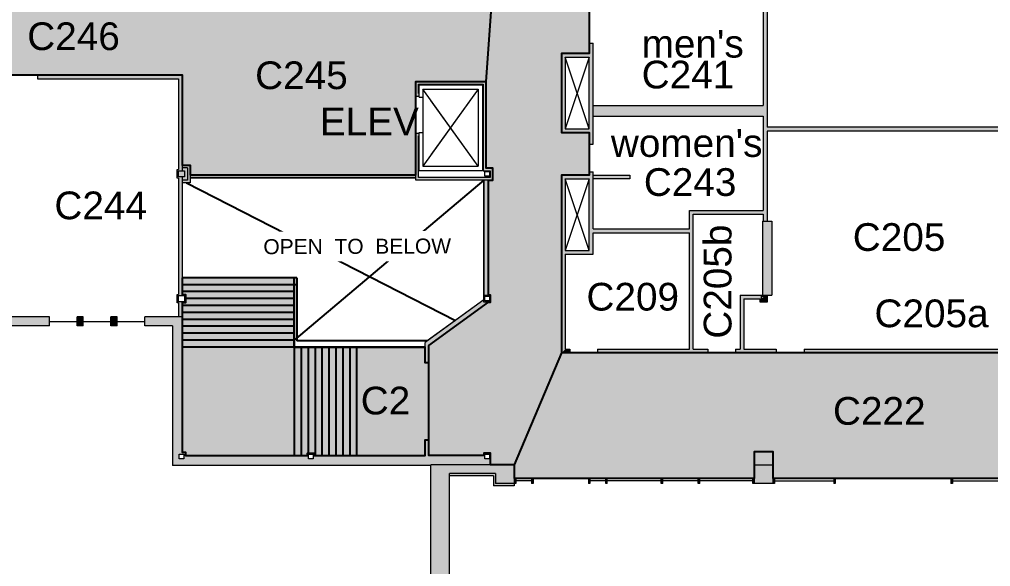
# Model space of a CAD drawing. Extents: x 674 to 9317, y -1087 to 3542.
# Drawn here: x 2009 to 3270, y 650 to 1361 of the extents above; entities that cross this region are included whole.
import ezdxf

# ---------------------------------------------------------------- set-up
doc = ezdxf.new("R2010")
doc.units = 0
doc.header["$LTSCALE"] = 0.004
doc.header["$MEASUREMENT"] = 0
for name, color, linetype in [('CORRIDOR HATCH', 253, 'CONTINUOUS'), ('SOLID', 7, 'CONTINUOUS'), ('STAIR', 252, 'CONTINUOUS')]:
    doc.layers.add(name, color=color, linetype=linetype)
doc.layers.add('Room Number', color=7, linetype='CONTINUOUS', lineweight=9)
doc.layers.add('WALL', color=7, linetype='CONTINUOUS', lineweight=0)
doc.styles.add('style1', font='arial.ttf')
doc.styles.add('style3', font='arial.ttf')

msp = doc.modelspace()

# ---------------------------------------------------------------- hatches: boundary and pattern name
at = {"layer": 'CORRIDOR HATCH'}
h = msp.add_hatch(color=256, dxfattribs=at)
h.dxf.hatch_style = 1
h.paths.add_polyline_path([(2231.1, 2606.9), (2231.1, 2457.7), (2623.6, 2457.7), (2623.6, 2472.4), (2636.2, 2472.4), (2636.2, 2600.4), (2623.6, 2600.4), (2623.6, 2606.9)])
h.paths.add_polyline_path([(953.3, 1816.2), (958.8, 1818.6), (960.7, 1814.1), (993.8, 1828.3), (991.9, 1832.7), (1132.6, 1893), (1137.4, 1895), (1123.4, 1930.1), (1108.4, 1973.6), (936.2, 1973.6), (898, 1973.6), (916.1, 1909.4)])
h.paths.add_polyline_path([(1791.5, 1230.9), (1791.5, 1226), (1787.5, 1226), (1787.5, 1036.4), (1892.1, 1036.4), (1892.1, 1226), (1827.5, 1226), (1827.5, 1230.9)])
h.paths.add_polyline_path([(2220.7, 1025), (2220.7, 1003.4), (2225.1, 1003.4), (2225.1, 992.4), (2220.7, 992.4), (2220.7, 798.4), (2225.1, 798.4), (2225.1, 794), (2383.1, 794), (2383.1, 797.4), (2392.1, 797.4), (2392.1, 794), (2536.1, 794), (2536.1, 814.5), (2540.9, 814.5), (2540.9, 914.5), (2536.1, 914.5), (2536.1, 935), (2366.1, 935), (2366.1, 1025)])
h.paths.add_polyline_path([(3828, 1219.5), (3828, 1008.4), (4073.1, 1008.4), (4073.1, 1019.9), (4078, 1019.9), (4078, 1207.9), (4073.1, 1207.9), (4073.1, 1219.5)])
h.paths.add_polyline_path([(4403.6, 2785.9), (4403.6, 2617.9), (4655.6, 2617.9), (4655.6, 2659.9), (4667.6, 2659.9), (4667.6, 2731.9), (4655.6, 2731.9), (4655.6, 2785.9)])
h.paths.add_polyline_path([(5211.2, -706.1), (5211.2, -712.1), (5201.2, -712.1), (5201.2, -962.1), (5255.2, -962.1), (5255.2, -712.1), (5247.2, -712.1), (5247.2, -706.1)])
h.paths.add_polyline_path([(5585.6, 613.9), (5585.6, 601.9), (5401.6, 601.9), (5401.6, 437.9), (5663.6, 437.9), (5663.6, 601.9), (5657.6, 601.9), (5657.6, 613.9)])
edge = h.paths.add_edge_path()
edge.add_arc((5687.6, 1657.9), 71.8, 270, 450)
edge.add_line((5687.6, 1729.7), (5587.9, 1729.9))
edge.add_line((5587.9, 1729.9), (5587.9, 1727.3))
edge.add_line((5587.9, 1727.3), (5577.4, 1727.3))
edge.add_line((5577.4, 1727.3), (5577.4, 1725.8))
edge.add_line((5577.4, 1725.8), (5578.9, 1725.8))
edge.add_line((5578.9, 1725.8), (5578.9, 1659.9))
edge.add_line((5578.9, 1659.9), (5587.9, 1659.9))
edge.add_line((5587.9, 1659.9), (5587.9, 1585.9))
edge.add_line((5587.9, 1585.9), (5681.6, 1585.9))
edge.add_line((5681.6, 1585.9), (5687.6, 1586.1))
h.paths.add_polyline_path([(6335.6, 2785.9), (6335.6, 2617.9), (6527.6, 2617.9), (6527.6, 2605.9), (6599.6, 2605.9), (6599.6, 2617.9), (6605.6, 2617.9), (6605.6, 2785.9)])
h.paths.add_polyline_path([(7421.6, 613.9), (7421.6, 601.9), (7415.6, 601.9), (7415.6, 433.9), (7679.6, 433.9), (7679.6, 601.9), (7493.6, 601.9), (7493.6, 613.9)])
h.paths.add_polyline_path([(8765, 2446.3), (8765, 2440), (8757.8, 2440), (8757.8, 2403.5), (8765, 2403.5), (8765, 2203.3), (8920.7, 2203.3), (8920.7, 2446.3)])
h = msp.add_hatch(color=256, dxfattribs=at)
h.dxf.hatch_style = 1
h.paths.add_polyline_path([(2622, 2445), (2636.2, 2445), (2636.2, 2617.9), (2745.1, 2617.9), (2745.1, 2401.5), (2987.6, 2401.5), (2987.6, 2454.9), (3143.8, 2454.9), (3143.8, 2406.9), (4050.1, 2406.9), (4050.1, 2454.9), (4102.6, 2454.9), (4102.6, 2565.9), (4208.7, 2608.9), (4307.6, 2608.9), (4307.6, 2605.9), (4283.6, 2461.9), (4283.6, 2437.9), (4294.6, 2437.9), (4126, 2310.4), (2713.1, 2310.4), (2713.1, 1605.5), (4126, 1605.4), (4126, 1514.4), (2713.1, 1514.4), (2713.1, 1371.5), (2749.1, 1371.5), (2749.1, 1316.4), (2713.1, 1316.4), (2713.1, 1213.5), (2749.1, 1213.5), (2749.1, 1198.4), (2749.1, 1158.4), (2713.1, 1158.4), (2713.1, 927.5), (2651.6, 781.9), (2621.1, 781.9), (2621.1, 797.4), (2612.1, 797.4), (2612.1, 794), (2540.9, 794), (2540.9, 937.2), (2618.1, 993.4), (2621.1, 993.4), (2621.1, 1002.4), (2618.1, 1002.4), (2618.1, 1151.9), (2624.1, 1151.9), (2624.1, 1167.4), (2615.1, 1167.4), (2615.1, 1279.9), (2622, 1376.4)])
h = msp.add_hatch(color=256, dxfattribs=at)
h.dxf.hatch_style = 1
h.paths.add_polyline_path([(4294.6, 2437.9), (4126, 2310.4), (4126, 1374.8), (4126, 1267.5), (4078, 1219.5), (4078, 1207.9), (4078, 1003.5), (3988.1, 1003.5), (3988.1, 993.4), (3788.5, 927.5), (2713.1, 927.5), (2651.6, 781.9), (2651.6, 764.9), (2963.6, 764.9), (2963.6, 799.4), (2987.6, 799.4), (2987.6, 764.9), (3299.6, 764.9), (3299.6, 799.4), (3323.6, 799.4), (3323.6, 764.9), (3635.6, 764.9), (3635.6, 799.4), (3659.6, 799.4), (3659.6, 764.8), (3733.2, 702.4), (3737.7, 707.8), (3743.8, 702.6), (3784.6, 750.6), (3784.6, 785.9), (3971.6, 785.9), (3971.6, 801.9), (3995.6, 801.9), (3995.6, 785.9), (4033.6, 785.9), (4033.6, 681.9), (4029.6, 681.9), (4029.6, 613.9), (4067.6, 613.9), (4067.6, 610.9), (4211.6, 610.9), (4211.6, 613.9), (4316.6, 613.9), (4316.6, 757.9), (4307.6, 757.9), (4307.6, 781.9), (4294.6, 781.9), (4294.6, 1093.9), (4307.6, 1093.9), (4307.6, 1117.9), (4342.6, 1117.9), (4342.6, 1429.9), (4307.6, 1429.9), (4307.6, 1453.9), (4294.6, 1453.9), (4294.6, 1765.9), (4307.6, 1765.9), (4307.6, 1789.9), (4342.6, 1789.9), (4342.6, 2101.9), (4307.6, 2101.9), (4307.6, 2125.9), (4294.6, 2125.9)])
h = msp.add_hatch(color=256, dxfattribs=at)
h.dxf.hatch_style = 1
h.paths.add_polyline_path([(2622, 1376.4), (2214.1, 1376.4), (2214.1, 1380.8), (2208.1, 1380.8), (2208.1, 1385.2), (2165.4, 1385.2), (2121.6, 1385.2), (1910.6, 1384.9), (1910.6, 1378.9), (1904.6, 1378.9), (1904.6, 1381.4), (1901.6, 1381.4), (1901.6, 1372.8), (1892.1, 1372.8), (1892.1, 1385.3), (1890.1, 1385.4), (1889.1, 1385.2), (1889.1, 1379.2), (1883.1, 1379.2), (1883.1, 1385.2), (1843, 1387.7), (1803.7, 1391.4), (1797.7, 1392.1), (1759.9, 1398.3), (1719.3, 1406.6), (1679.3, 1416.9), (1639.7, 1429.2), (1600.8, 1443.2), (1562.8, 1459.5), (1525.5, 1477.5), (1489.2, 1497.3), (1453.9, 1518.8), (1419.7, 1542.1), (1386.5, 1566.9), (1354.9, 1593.6), (1324.6, 1621.7), (1295.4, 1651.1), (1267.8, 1682.6), (1242.3, 1714.5), (1218, 1748), (1195.4, 1782.6), (1174.5, 1818.4), (1155.3, 1855), (1139.3, 1890.5), (955.1, 1811.7), (972.3, 1768.5), (1059.2, 1810.8), (1107.1, 1728.7), (1135.1, 1746), (1158, 1706.7), (1202.9, 1650.9), (1221.6, 1629), (1247.9, 1601.5), (1278.3, 1570.4), (1343.8, 1513.8), (1402.1, 1471.3), (1458.6, 1437.4), (1530.2, 1399.1), (1603.2, 1368.6), (1662.8, 1348.7), (1682, 1342.2), (1672.2, 1310.8), (1695.6, 1303.5), (1699.4, 1302.8), (1734.8, 1296.5), (1743.8, 1294.9), (1733.9, 1239.8), (1783.8, 1230.9), (1791.5, 1230.9), (1827.5, 1230.9), (1892.1, 1230.9), (1892.1, 1296.8), (1901.6, 1296.8), (1901.6, 1288.4), (2220.7, 1288.4), (2220.7, 1171.4), (2231.1, 1171.4), (2231.1, 1159.9), (2231.1, 1158.5), (2523.8, 1158.5), (2523.8, 1279.9), (2615.1, 1279.9)])
at = {"layer": 'SOLID'}
h = msp.add_hatch(color=256, dxfattribs=at)
h.dxf.hatch_style = 1
h.paths.add_polyline_path([(2048.1, 974.4), (1910.6, 974.4), (1910.6, 970.9), (1904.6, 970.9), (1904.6, 974.4), (1901.6, 974.4), (1901.6, 985.6), (1892.1, 985.6), (1892.1, 974.4), (1889.1, 974.4), (1889.1, 971.1), (1887.2, 971.1), (1887.2, 962.4), (2048.1, 962.4)])
h.paths.add_polyline_path([(1910.6, 974.4), (1910.6, 976.9), (1904.6, 976.9), (1904.6, 970.9), (1910.6, 970.9)], flags=17)
h.paths.add_polyline_path([(1898.1, 987.6), (1892.1, 987.6), (1892.1, 985.6), (1898.1, 985.6)])
h.paths.add_polyline_path([(1992, 1283.5), (1996.6, 1283.5), (1996.6, 1288.4), (1981.1, 1288.4), (1981.1, 1283.5), (1987.1, 1283.5), (1987.1, 974.4), (1992, 974.4)])
h.paths.add_polyline_path([(1901.6, 1283.5), (1945.1, 1283.5), (1945.1, 1288.4), (1901.6, 1288.4), (1901.6, 1296.8), (1892.1, 1296.8), (1892.1, 1025.6), (1901.6, 1025.6)])
h.paths.add_polyline_path([(1892.1, 1036.4), (1787.5, 1036.4), (1787.5, 1226), (1791.5, 1226), (1791.5, 1230.9), (1783.8, 1230.9), (1733.9, 1239.8), (1743.8, 1294.9), (1734.8, 1296.5), (1734, 1291.7), (1738.1, 1290.9), (1728.3, 1235.9), (1782.6, 1226.1), (1782.6, 1031.5), (1892.1, 1031.5)])
h.paths.add_polyline_path([(1892.1, 1230.9), (1827.5, 1230.9), (1827.5, 1226), (1892.1, 1226)], flags=17)
h.paths.add_polyline_path([(1889.1, 1180.9), (1883.1, 1180.9), (1883.1, 1174.9), (1889.1, 1174.9)], flags=17)
h.paths.add_polyline_path([(1910.6, 1180.9), (1904.6, 1180.9), (1904.6, 1174.9), (1910.6, 1174.9)], flags=17)
h = msp.add_hatch(color=256, dxfattribs=at)
h.dxf.hatch_style = 1
h.paths.add_polyline_path([(2220.7, 1288.4), (2032.6, 1288.4), (2032.6, 1283.5), (2215.8, 1283.5), (2215.8, 1165.4), (2214.1, 1165.4), (2214.1, 1154.4), (2215.8, 1154.4), (2215.8, 1003.4), (2214.1, 1003.4), (2214.1, 992.4), (2215.8, 992.4), (2215.8, 974.4), (2220.7, 974.4), (2220.7, 992.4), (2225.1, 992.4), (2225.1, 1003.4), (2220.7, 1003.4), (2220.7, 1155.9), (2215.6, 1155.9), (2215.6, 1163.9), (2220.7, 1163.9)])
h.paths.add_polyline_path([(2215.6, 1001.9), (2223.6, 1001.9), (2223.6, 993.9), (2215.6, 993.9)], flags=16)
h.paths.add_polyline_path([(2223.6, 1163.9), (2215.6, 1163.9), (2215.6, 1155.9), (2223.6, 1155.9)], flags=17)
h = msp.add_hatch(color=256, dxfattribs=at)
h.dxf.hatch_style = 1
h.paths.add_polyline_path([(2618.1, 1151.9), (2612.1, 1151.9), (2612.1, 1002.4), (2618.1, 1002.4)])
h.paths.add_polyline_path([(2624.1, 1167.4), (2615.1, 1167.4), (2615.1, 1279.9), (2523.8, 1279.9), (2523.8, 1260.7), (2528.3, 1260.7), (2528.3, 1264.2), (2527.3, 1264.2), (2527.3, 1276.4), (2611.6, 1276.4), (2611.6, 1163.9), (2620.6, 1163.9), (2620.6, 1155.4), (2527.3, 1155.4), (2527.3, 1209.2), (2528.3, 1209.2), (2528.3, 1212.7), (2523.8, 1212.7), (2523.8, 1151.9), (2624.1, 1151.9)])
h = msp.add_hatch(color=256, dxfattribs=at)
h.dxf.hatch_style = 1
h.paths.add_polyline_path([(2231.1, 1171.4), (2220.7, 1171.4), (2220.7, 1167.9), (2227.6, 1167.9), (2227.6, 1151.9), (2220.7, 1151.9), (2220.7, 1148.4), (2231.1, 1148.4)])
h.paths.add_polyline_path([(2227.6, 1167.9), (2220.7, 1167.9), (2220.7, 1163.9), (2223.6, 1163.9), (2223.6, 1155.9), (2220.7, 1155.9), (2220.7, 1151.9), (2227.6, 1151.9)], flags=17)
for points in [[(2754, 1158.4), (2802, 1158.4), (2802, 1153.4), (2754, 1153.4)], [(2963.6, 799.4), (2963.6, 781.9), (2987.6, 781.9), (2987.6, 799.4)]]:
    msp.add_hatch(color=256, dxfattribs=at).paths.add_polyline_path(points)
h = msp.add_hatch(color=256, dxfattribs=at)
h.dxf.hatch_style = 1
h.paths.add_polyline_path([(2618.1, 993.4), (2612.1, 993.4), (2612.1, 996.5), (2536.1, 941.1), (2536.1, 914.5), (2540.9, 914.5), (2540.9, 937.2)])
h.paths.add_polyline_path([(2621.1, 1002.4), (2612.1, 1002.4), (2612.1, 993.4), (2621.1, 993.4)])
h.paths.add_polyline_path([(2613.6, 1000.9), (2619.6, 1000.9), (2619.6, 994.9), (2613.6, 994.9)], flags=0)
h.paths.add_polyline_path([(2619.6, 1000.9), (2613.6, 1000.9), (2613.6, 994.9), (2619.6, 994.9)], flags=16)
h = msp.add_hatch(color=256, dxfattribs=at)
h.dxf.hatch_style = 1
h.paths.add_polyline_path([(2619.6, 795.9), (2613.6, 795.9), (2613.6, 789.9), (2619.6, 789.9)], flags=0)
h.paths.add_polyline_path([(2390.6, 795.9), (2384.6, 795.9), (2384.6, 789.9), (2390.6, 789.9)], flags=16)
h.paths.add_polyline_path([(2222.6, 795.9), (2216.6, 795.9), (2216.6, 789.9), (2222.6, 789.9)], flags=16)
h.paths.add_polyline_path([(2220.7, 974.4), (2172.1, 974.4), (2172.1, 962.4), (2208.1, 962.4), (2208.1, 781.4), (2543.6, 781.4), (2543.6, 781.9), (2621.1, 781.9), (2621.1, 797.4), (2612.1, 797.4), (2612.1, 794), (2540.9, 794), (2540.9, 814.5), (2536.1, 814.5), (2536.1, 794), (2392.1, 794), (2392.1, 797.4), (2383.1, 797.4), (2383.1, 794), (2225.1, 794), (2225.1, 798.4), (2220.7, 798.4)])
h.paths.add_polyline_path([(2216.6, 795.9), (2222.6, 795.9), (2222.6, 789.9), (2216.6, 789.9)], flags=0)
h.paths.add_polyline_path([(2384.6, 795.9), (2390.6, 795.9), (2390.6, 789.9), (2384.6, 789.9)], flags=0)
h.paths.add_polyline_path([(2613.6, 795.9), (2619.6, 795.9), (2619.6, 789.9), (2613.6, 789.9)], flags=16)
h = msp.add_hatch(color=256, dxfattribs=at)
h.dxf.hatch_style = 1
h.paths.add_polyline_path([(2651.6, 781.9), (2543.6, 781.9), (2543.6, 781.4), (2543.6, 505.9), (2567.6, 505.9), (2567.6, 770.9), (2627.6, 770.9), (2627.6, 757.9), (2651.6, 757.9)])
h.paths.add_polyline_path([(2627.6, 770.9), (2567.6, 770.9), (2567.6, 767.9), (2624.6, 767.9), (2624.6, 754.9), (2651.6, 754.9), (2651.6, 757.9), (2627.6, 757.9)], flags=17)

# ---------------------------------------------------------------- linework, layer by layer
at = {"layer": 'CORRIDOR HATCH'}
for points in [[(1901.6, 1288.4), (2220.7, 1288.4), (2220.7, 1171.4), (2231.1, 1171.4), (2231.1, 1159.9), (2231.1, 1158.5), (2523.8, 1158.5), (2523.8, 1279.9), (2615.1, 1279.9), (2622, 1376.4), (2214.1, 1376.4), (2214.1, 1380.8), (2208.1, 1380.8), (2208.1, 1385.2), (2165.4, 1385.2), (2121.6, 1385.2), (1910.6, 1384.9)], [(2749.1, 1371.5), (2749.1, 1316.4), (2713.1, 1316.4), (2713.1, 1213.5), (2749.1, 1213.5), (2749.1, 1198.4), (2749.1, 1158.4), (2713.1, 1158.4), (2713.1, 927.5), (2651.6, 781.9), (2621.1, 781.9), (2621.1, 797.4), (2612.1, 797.4), (2612.1, 794), (2540.9, 794), (2540.9, 937.2), (2618.1, 993.4), (2621.1, 993.4), (2621.1, 1002.4), (2618.1, 1002.4), (2618.1, 1151.9), (2624.1, 1151.9), (2624.1, 1167.4), (2615.1, 1167.4), (2615.1, 1279.9), (2622, 1376.4)], [(3788.5, 927.5), (2713.1, 927.5), (2651.6, 781.9), (2651.6, 764.9), (2963.6, 764.9), (2963.6, 799.4), (2987.6, 799.4), (2987.6, 764.9), (3299.6, 764.9)]]:
    msp.add_lwpolyline(points, dxfattribs=at)
msp.add_lwpolyline([(2220.7, 1025), (2220.7, 1003.4), (2225.1, 1003.4), (2225.1, 992.4), (2220.7, 992.4), (2220.7, 798.4), (2225.1, 798.4), (2225.1, 794), (2383.1, 794), (2383.1, 797.4), (2392.1, 797.4), (2392.1, 794), (2536.1, 794), (2536.1, 814.5), (2540.9, 814.5), (2540.9, 914.5), (2536.1, 914.5), (2536.1, 935), (2366.1, 935), (2366.1, 1025)], close=True, dxfattribs=at)
at = {"layer": 'SOLID'}
for points in [[(2975.1, 1509.5), (2980, 1509.5), (2975.1, 1098.4), (2980, 1098.4)], [(2749.1, 1329.5), (2754, 1329.5), (2749.1, 1198.4), (2754, 1198.4)], [(2713.1, 1316.4), (2718, 1311.5), (2713.1, 1213.5), (2718, 1218.4)], [(2749.1, 1316.4), (2749.1, 1311.5), (2713.1, 1316.4), (2718, 1311.5)], [(2754, 1248.9), (2754, 1234.9), (2975.1, 1248.9), (2975.1, 1234.9)], [(2713.1, 1213.5), (2718, 1218.4), (2749.1, 1213.5), (2749.1, 1218.4)], [(2980, 1220.4), (2980, 1215.5), (3775.1, 1220.4), (3775.1, 1215.5)], [(2749.1, 1162.4), (2754, 1162.4), (2749.1, 1060.4), (2754, 1055.5)], [(2713.1, 1158.4), (2718, 1153.5), (2713.1, 927.5), (2718, 932.4)], [(2749.1, 1158.4), (2749.1, 1153.5), (2713.1, 1158.4), (2718, 1153.5)], [(2879.1, 1112.4), (2884, 1107.5), (2879.1, 932.4), (2884, 932.4)], [(2975.1, 1112.4), (2975.1, 1107.5), (2879.1, 1112.4), (2884, 1107.5)], [(2974, 1098.4), (2986, 1098.4), (2974, 1002.4), (2986, 1002.4)], [(2754, 1088.4), (2879.1, 1088.4), (2754, 1083.5), (2879.1, 1083.5)], [(2749.1, 1060.4), (2754, 1055.5), (2718, 1060.4), (2718, 1055.5)], [(2945.1, 932.4), (2950, 932.4), (2945.1, 1002.4), (2950, 997.5)], [(2945.1, 1002.4), (2950, 997.5), (2980, 1002.4), (2971.1, 997.5)], [(2971.1, 997.5), (2980, 1002.4), (2971.1, 993.4), (2980, 993.4)], [(2092.1, 974.4), (2084.1, 974.4), (2092.1, 962.4), (2084.1, 962.4)], [(2136.1, 974.4), (2136.1, 962.4), (2128.1, 974.4), (2128.1, 962.4)], [(2713.1, 927.5), (2718, 932.4), (2724, 927.5), (2724, 932.4)], [(2760, 932.4), (2760, 927.5), (2903.1, 932.4), (2903.1, 927.5)], [(2939.1, 932.4), (2939.1, 927.5), (2992, 932.4), (2992, 927.5)], [(3028, 932.4), (3028, 927.5), (3435.6, 932.4), (3435.6, 927.5)], [(2963.6, 781.9), (2987.6, 781.9), (2963.6, 757.9), (2987.6, 757.9)], [(2651.6, 764.9), (2653.6, 764.9), (2651.6, 757.9), (2653.6, 757.9)], [(2674.1, 764.9), (2676.1, 764.9), (2674.1, 757.9), (2676.1, 757.9)], [(2748.1, 764.9), (2750.1, 764.9), (2748.1, 757.9), (2750.1, 757.9)], [(2770.6, 764.9), (2772.6, 764.9), (2770.6, 757.9), (2772.6, 757.9)], [(2842.6, 764.9), (2844.6, 764.9), (2842.6, 757.9), (2844.6, 757.9)], [(2890.6, 764.9), (2892.6, 764.9), (2890.6, 757.9), (2892.6, 757.9)], [(2961.6, 764.9), (2963.6, 764.9), (2961.6, 757.9), (2963.6, 757.9)], [(2987.6, 764.9), (2989.6, 764.9), (2987.6, 757.9), (2989.6, 757.9)], [(3066.6, 764.9), (3068.6, 764.9), (3066.6, 757.9), (3068.6, 757.9)], [(3218.6, 764.9), (3220.6, 764.9), (3218.6, 757.9), (3220.6, 757.9)]]:
    msp.add_solid(points, dxfattribs=at)
at = {"layer": 'STAIR'}
for p, q in [((2226.2, 1148.4), (2575.3, 969.7)), ((2231.1, 1158.5), (2523.8, 1158.5)), ((2231.1, 1155.2), (2523.8, 1155.2)), ((2612.1, 1151.9), (2366.1, 944)), ((2369.6, 1025), (2220.7, 1025)), ((2366.1, 1025), (2366.1, 794)), ((2366.1, 1025), (2366.1, 935)), ((2369.6, 1025), (2369.6, 942.9)), ((2369.6, 1016), (2220.7, 1016)), ((2366.1, 1007), (2220.7, 1007)), ((2366.1, 998), (2225.1, 998)), ((2366.1, 989), (2220.7, 989)), ((2366.1, 980), (2220.7, 980)), ((2366.1, 971), (2220.7, 971)), ((2366.1, 962), (2220.7, 962)), ((2366.1, 953), (2220.7, 953)), ((2366.1, 944), (2220.7, 944)), ((2536.1, 935), (2220.7, 935)), ((2366.1, 935), (2536.1, 935)), ((2538.6, 942.9), (2369.6, 942.9)), ((2375.1, 935), (2375.1, 794)), ((2384.1, 935), (2384.1, 797.4)), ((2393.1, 935), (2393.1, 794)), ((2402.1, 935), (2402.1, 794)), ((2411.1, 935), (2411.1, 794)), ((2420.1, 935), (2420.1, 794)), ((2429.1, 935), (2429.1, 794)), ((2438.1, 935), (2438.1, 794)), ((2447.1, 935), (2447.1, 794))]:
    msp.add_line(p, q, dxfattribs=at)
at = {"layer": 'WALL'}
for p, q in [((2980, 1509.5), (2980, 1220.4)), ((2975.1, 1371.5), (2975.1, 1248.9)), ((2749.1, 1316.4), (2749.1, 1329.5)), ((2749.1, 1329.5), (2754, 1329.5)), ((2754, 1198.4), (2754, 1329.5)), ((2713.1, 1316.4), (2749.1, 1316.4)), ((2713.1, 1316.4), (2713.1, 1213.5)), ((2749.1, 1218.4), (2718, 1311.5)), ((2749.1, 1311.5), (2718, 1218.4)), ((2718, 1311.5), (2749.1, 1311.5)), ((2718, 1311.5), (2718, 1304.9)), ((2749.1, 1218.4), (2749.1, 1311.5)), ((2718, 1310.9), (2718, 1218.4)), ((2032.6, 1288.4), (2220.7, 1288.4)), ((2032.6, 1288.4), (2032.6, 1283.5)), ((2220.7, 1288.4), (2220.7, 1163.9)), ((2032.6, 1283.5), (2215.8, 1283.5)), ((2215.8, 1283.5), (2215.8, 1165.4)), ((2523.8, 1279.9), (2615.1, 1279.9)), ((2523.8, 1260.7), (2523.8, 1279.9)), ((2527.3, 1276.4), (2611.6, 1276.4)), ((2527.3, 1264.2), (2527.3, 1276.4)), ((2528.3, 1275.4), (2610.6, 1275.4)), ((2528.3, 1259.7), (2528.3, 1275.4)), ((2543.6, 1279.9), (2615.1, 1279.9)), ((2543.6, 1276.4), (2611.6, 1276.4)), ((2543.6, 1275.4), (2610.6, 1275.4)), ((2610.6, 1275.4), (2610.6, 1164.4)), ((2610.6, 1275.4), (2610.6, 1164.4)), ((2611.6, 1276.4), (2611.6, 1163.9)), ((2611.6, 1276.4), (2611.6, 1163.9)), ((2615.1, 1279.9), (2615.1, 1167.4)), ((2615.1, 1279.9), (2615.1, 1167.4)), ((2527.3, 1264.2), (2528.3, 1264.2)), ((2533.1, 1269.9), (2605.1, 1269.9)), ((2605.1, 1269.9), (2533.1, 1169.9)), ((2605.1, 1169.9), (2533.1, 1269.9)), ((2533.1, 1269.9), (2533.1, 1169.9)), ((2605.1, 1269.9), (2543.6, 1184.5)), ((2543.6, 1269.9), (2605.1, 1269.9)), ((2605.1, 1269.9), (2605.1, 1169.9)), ((2605.1, 1269.9), (2605.1, 1169.9)), ((2523.8, 1260.7), (2528.3, 1260.7)), ((2528.3, 1259.7), (2533.1, 1259.7)), ((2605.1, 1169.9), (2543.6, 1255.3)), ((2754, 1248.9), (2975.1, 1248.9)), ((2754, 1234.9), (2975.1, 1234.9)), ((2975.1, 1234.9), (2975.1, 1112.4)), ((2523.8, 1151.9), (2523.8, 1212.7)), ((2523.8, 1212.7), (2528.3, 1212.7)), ((2528.3, 1164.4), (2528.3, 1213.7)), ((2528.3, 1213.7), (2533.1, 1213.7)), ((2713.1, 1213.5), (2749.1, 1213.5)), ((2718, 1218.4), (2749.1, 1218.4)), ((2749.1, 1198.4), (2749.1, 1213.5)), ((3307.1, 1220.4), (2980, 1220.4)), ((3307.1, 1215.5), (2980, 1215.5)), ((2980, 1215.5), (2980, 1098.4)), ((2527.3, 1155.4), (2527.3, 1209.2)), ((2527.3, 1209.2), (2528.3, 1209.2)), ((2749.1, 1198.4), (2754, 1198.4)), ((2231.1, 1171.4), (2220.7, 1171.4)), ((2227.6, 1167.9), (2220.7, 1167.9)), ((2227.6, 1167.9), (2227.6, 1151.9)), ((2231.1, 1171.4), (2231.1, 1148.4)), ((2528.3, 1164.4), (2610.6, 1164.4)), ((2533.1, 1169.9), (2605.1, 1169.9)), ((2543.6, 1169.9), (2605.1, 1169.9)), ((2543.6, 1164.4), (2610.6, 1164.4)), ((2611.6, 1163.9), (2620.6, 1163.9)), ((2611.6, 1163.9), (2620.6, 1163.9)), ((2615.1, 1167.4), (2624.1, 1167.4)), ((2615.1, 1167.4), (2624.1, 1167.4)), ((2620.6, 1163.9), (2620.6, 1155.4)), ((2620.6, 1163.9), (2620.6, 1155.4)), ((2749.1, 1158.4), (2749.1, 1162.4)), ((2749.1, 1162.4), (2754, 1162.4)), ((2754, 1088.4), (2754, 1162.4)), ((2215.8, 1154.4), (2215.8, 1003.4)), ((2220.7, 1155.9), (2220.7, 1003.4)), ((2227.6, 1151.9), (2220.7, 1151.9)), ((2231.1, 1148.4), (2220.7, 1148.4)), ((2624.1, 1151.9), (2523.8, 1151.9)), ((2620.6, 1155.4), (2527.3, 1155.4)), ((2620.6, 1155.4), (2543.6, 1155.4)), ((2624.1, 1151.9), (2543.6, 1151.9)), ((2612.1, 1002.4), (2612.1, 1151.9)), ((2612.1, 1151.9), (2612.1, 1002.4)), ((2618.1, 1002.4), (2618.1, 1151.9)), ((2618.1, 1151.9), (2618.1, 1002.4)), ((2713.1, 1158.4), (2713.1, 927.5)), ((2713.1, 1158.4), (2749.1, 1158.4)), ((2749.1, 1153.5), (2718, 1060.4)), ((2749.1, 1060.4), (2718, 1153.5)), ((2718, 1153.5), (2718, 1060.4)), ((2718, 1153.5), (2749.1, 1153.5)), ((2749.1, 1060.4), (2749.1, 1153.5)), ((2754, 1158.4), (2802, 1158.4)), ((2802, 1153.4), (2754, 1153.4)), ((2802, 1158.4), (2802, 1153.4)), ((2879.1, 1112.4), (2975.1, 1112.4)), ((2879.1, 1088.4), (2879.1, 1112.4)), ((2884, 932.4), (2884, 1107.5)), ((2884, 1107.5), (2975.1, 1107.5)), ((2974, 1098.4), (2974, 1002.4)), ((2974, 1098.4), (2986, 1098.4)), ((2975.1, 1107.5), (2975.1, 1098.4)), ((2986, 1098.4), (2986, 1002.4)), ((2754, 1088.4), (2879.1, 1088.4)), ((2754, 1083.5), (2879.1, 1083.5)), ((2754, 1055.5), (2754, 1083.5)), ((2879.1, 932.4), (2879.1, 1083.5)), ((2718, 1060.4), (2749.1, 1060.4)), ((2718, 1055.5), (2718, 932.4)), ((2718, 1055.5), (2754, 1055.5)), ((2612.1, 996.5), (2536.1, 941.1)), ((2612.1, 996.5), (2538.6, 942.9)), ((2945.1, 1002.4), (2945.1, 932.4)), ((2945.1, 1002.4), (2980, 1002.4)), ((2950, 997.5), (2950, 932.4)), ((2950, 997.5), (2971.1, 997.5)), ((2971.1, 993.4), (2971.1, 997.5)), ((2980, 1002.4), (2986, 1002.4)), ((2980, 1002.4), (2980, 993.4)), ((2215.8, 992.4), (2215.8, 974.4)), ((2220.7, 992.4), (2220.7, 917)), ((2220.7, 992.4), (2220.7, 798.4)), ((2618.1, 993.4), (2540.9, 937.2)), ((2618.1, 993.4), (2540.9, 937.2)), ((2980, 993.4), (2971.1, 993.4)), ((2048.1, 974.4), (1910.6, 974.4)), ((2048.1, 962.4), (2048.1, 974.4)), ((2084.1, 962.4), (2084.1, 974.4)), ((2092.1, 974.4), (2084.1, 974.4)), ((2092.1, 962.4), (2092.1, 974.4)), ((2128.1, 962.4), (2128.1, 974.4)), ((2136.1, 974.4), (2128.1, 974.4)), ((2136.1, 962.4), (2136.1, 974.4)), ((2220.7, 974.4), (2172.1, 974.4)), ((2172.1, 962.4), (2172.1, 974.4)), ((2048.1, 962.4), (1887.2, 962.4)), ((2048.1, 968), (2084.1, 968)), ((2092.1, 968.4), (2084.1, 968.4)), ((2092.1, 965.9), (2084.1, 965.9)), ((2092.1, 962.4), (2084.1, 962.4)), ((2092.1, 968), (2128.1, 968)), ((2136.1, 968.4), (2128.1, 968.4)), ((2136.1, 965.9), (2128.1, 965.9)), ((2136.1, 962.4), (2128.1, 962.4)), ((2136.1, 968), (2172.1, 968)), ((2208.1, 962.4), (2172.1, 962.4)), ((2208.1, 962.4), (2208.1, 781.4)), ((2536.1, 914.5), (2536.1, 941.1)), ((2540.9, 914.5), (2540.9, 937.2)), ((2713.1, 927.5), (2724, 927.5)), ((2718, 932.4), (2724, 932.4)), ((2724, 932.4), (2724, 927.5)), ((2760, 932.4), (2879.1, 932.4)), ((2760, 932.4), (2760, 927.5)), ((2760, 927.5), (2903.1, 927.5)), ((2884, 932.4), (2903.1, 932.4)), ((2903.1, 932.4), (2903.1, 927.5)), ((2939.1, 932.4), (2939.1, 927.5)), ((2939.1, 932.4), (2945.1, 932.4)), ((2939.1, 927.5), (2992, 927.5)), ((2950, 932.4), (2992, 932.4)), ((2992, 932.4), (2992, 927.5)), ((3028, 932.4), (3307.1, 932.4)), ((3028, 932.4), (3028, 927.5)), ((3028, 927.5), (3435.6, 927.5)), ((2536.1, 914.5), (2540.9, 914.5)), ((2536.1, 814.5), (2540.9, 814.5)), ((2536.1, 814.5), (2536.1, 794)), ((2540.9, 814.5), (2540.9, 794)), ((2220.7, 798.4), (2225.1, 798.4)), ((2225.1, 798.4), (2225.1, 794)), ((2383.1, 794), (2383.1, 797.4)), ((2383.1, 797.4), (2392.1, 797.4)), ((2612.1, 797.4), (2621.1, 797.4)), ((2612.1, 794), (2612.1, 797.4)), ((2612.1, 794), (2612.1, 797.4)), ((2612.1, 797.4), (2621.1, 797.4)), ((2613.6, 795.9), (2619.6, 795.9)), ((2613.6, 789.9), (2613.6, 795.9)), ((2613.6, 795.9), (2619.6, 795.9)), ((2619.6, 795.9), (2619.6, 789.9)), ((2619.6, 795.9), (2619.6, 789.9)), ((2621.1, 797.4), (2621.1, 781.9)), ((2621.1, 797.4), (2621.1, 781.9)), ((2963.6, 781.9), (2963.6, 799.4)), ((2963.6, 799.4), (2987.6, 799.4)), ((2987.6, 799.4), (2987.6, 781.9)), ((2383.1, 794), (2225.1, 794)), ((2536.1, 794), (2392.1, 794)), ((2612.1, 794), (2540.9, 794)), ((2612.1, 794), (2543.6, 794)), ((2543.6, 505.9), (2543.6, 781.9)), ((2651.6, 781.9), (2543.6, 781.9)), ((2651.6, 781.9), (2543.6, 781.9)), ((2619.6, 789.9), (2613.6, 789.9)), ((2619.6, 789.9), (2613.6, 789.9)), ((2651.6, 781.9), (2651.6, 754.9)), ((2651.6, 781.9), (2651.6, 757.9)), ((2543.6, 781.4), (2208.1, 781.4)), ((2567.6, 505.9), (2567.6, 770.9)), ((2567.6, 667.9), (2567.6, 770.9)), ((2627.6, 770.9), (2567.6, 770.9)), ((2627.6, 770.9), (2567.6, 770.9)), ((2627.6, 770.9), (2627.6, 757.9)), ((2627.6, 770.9), (2627.6, 757.9)), ((2624.6, 767.9), (2567.6, 767.9)), ((2624.6, 767.9), (2567.6, 767.9)), ((2624.6, 767.9), (2624.6, 754.9)), ((2624.6, 767.9), (2624.6, 754.9)), ((2651.6, 757.9), (2627.6, 757.9)), ((2651.6, 757.9), (2627.6, 757.9)), ((2653.6, 764.9), (2651.6, 764.9)), ((2653.6, 757.9), (2651.6, 757.9)), ((2653.6, 757.9), (2651.6, 757.9)), ((2653.6, 764.9), (2653.6, 757.9)), ((2653.6, 764.9), (2653.6, 757.9)), ((2674.1, 761.4), (2653.6, 761.4)), ((2674.1, 761.4), (2653.6, 761.4)), ((2674.1, 764.9), (2674.1, 757.9)), ((2676.1, 764.9), (2674.1, 764.9)), ((2674.1, 764.9), (2674.1, 757.9)), ((2676.1, 757.9), (2674.1, 757.9)), ((2676.1, 757.9), (2674.1, 757.9)), ((2676.1, 764.9), (2676.1, 757.9)), ((2676.1, 764.9), (2676.1, 757.9)), ((2748.1, 764.9), (2750.1, 764.9)), ((2748.1, 764.9), (2748.1, 757.9)), ((2750.1, 757.9), (2748.1, 757.9)), ((2750.1, 764.9), (2750.1, 757.9)), ((2770.6, 761.4), (2750.1, 761.4)), ((2770.6, 764.9), (2772.6, 764.9)), ((2772.6, 757.9), (2770.6, 757.9)), ((2842.6, 761.4), (2772.6, 761.4)), ((2842.6, 764.9), (2844.6, 764.9)), ((2842.6, 757.9), (2842.6, 764.9)), ((2844.6, 757.9), (2842.6, 757.9)), ((2844.6, 757.9), (2844.6, 764.9)), ((2890.6, 761.4), (2844.6, 761.4)), ((2890.6, 764.9), (2892.6, 764.9)), ((2890.6, 757.9), (2890.6, 764.9)), ((2892.6, 757.9), (2890.6, 757.9)), ((2892.6, 757.9), (2892.6, 764.9)), ((2961.6, 761.4), (2892.6, 761.4)), ((2961.6, 764.9), (2963.6, 764.9)), ((2963.6, 757.9), (2961.6, 757.9)), ((2989.6, 764.9), (2987.6, 764.9)), ((2989.6, 757.9), (2987.6, 757.9)), ((2989.6, 761.4), (3066.6, 761.4)), ((3068.6, 764.9), (3066.6, 764.9)), ((3066.6, 764.9), (3066.6, 757.9)), ((3068.6, 757.9), (3066.6, 757.9)), ((3068.6, 764.9), (3068.6, 757.9)), ((3218.6, 764.9), (3220.6, 764.9)), ((3218.6, 764.9), (3218.6, 757.9)), ((3220.6, 757.9), (3218.6, 757.9)), ((3220.6, 764.9), (3220.6, 757.9)), ((3220.6, 761.4), (3297.6, 761.4)), ((2651.6, 754.9), (2624.6, 754.9)), ((2651.6, 754.9), (2624.6, 754.9))]:
    msp.add_line(p, q, dxfattribs=at)
for points in [[(2215.8, 1154.4), (2214.1, 1154.4), (2214.1, 1165.4), (2215.8, 1165.4)], [(2624.1, 1167.4), (2624.1, 1151.9)], [(2624.1, 1167.4), (2624.1, 1151.9)], [(2215.8, 992.4), (2214.1, 992.4), (2214.1, 1003.4), (2215.8, 1003.4)], [(2225.1, 1003.4), (2225.1, 992.4), (2220.7, 992.4)], [(2220.7, 1003.4), (2225.1, 1003.4)], [(2392.1, 797.4), (2392.1, 794)], [(2770.6, 757.9), (2770.6, 764.9)], [(2772.6, 757.9), (2772.6, 764.9)], [(2961.6, 757.9), (2961.6, 764.9)], [(2989.6, 764.9), (2989.6, 757.9)]]:
    msp.add_lwpolyline(points, dxfattribs=at)
for points in [[(2223.6, 1163.9), (2223.6, 1155.9), (2215.6, 1155.9), (2215.6, 1163.9)], [(2619.6, 1162.9), (2619.6, 1156.9), (2613.6, 1156.9), (2613.6, 1162.9)], [(2619.6, 1162.9), (2619.6, 1156.9), (2613.6, 1156.9), (2613.6, 1162.9)], [(2754, 1158.4), (2802, 1158.4), (2802, 1153.4), (2754, 1153.4)], [(2223.6, 1001.9), (2223.6, 993.9), (2215.6, 993.9), (2215.6, 1001.9)], [(2621.1, 1002.4), (2621.1, 993.4), (2612.1, 993.4), (2612.1, 1002.4)], [(2621.1, 1002.4), (2621.1, 993.4), (2612.1, 993.4), (2612.1, 1002.4)], [(2619.6, 1000.9), (2619.6, 994.9), (2613.6, 994.9), (2613.6, 1000.9)], [(2619.6, 1000.9), (2619.6, 994.9), (2613.6, 994.9), (2613.6, 1000.9)], [(2978.6, 1000.9), (2978.6, 994.9), (2972.6, 994.9), (2972.6, 1000.9)], [(2222.6, 795.9), (2222.6, 789.9), (2216.6, 789.9), (2216.6, 795.9)], [(2390.6, 795.9), (2390.6, 789.9), (2384.6, 789.9), (2384.6, 795.9)], [(2987.6, 781.9), (2987.6, 757.9), (2963.6, 757.9), (2963.6, 781.9)]]:
    msp.add_lwpolyline(points, close=True, dxfattribs=at)

# ---------------------------------------------------------------- texts
at = {"layer": 'Room Number', "style": 'style1'}
for s, p in [('C246', (2019.4, 1320.7)), ("men's", (2817.2, 1311)), ('C245', (2315.3, 1270)), ('C241', (2817.2, 1270.9)), ('ELEV', (2399.3, 1210.1)), ("women's", (2777.2, 1182)), ('C243', (2820, 1131.3)), ('C244', (2054.7, 1101)), ('C205', (3091.3, 1059.9)), ('C209', (2745.5, 982.4)), ('C205a', (3119.5, 960.8)), ('C2', (2452.4, 847.5)), ('C222', (3065.6, 834.1))]:
    msp.add_text(s, height=36, dxfattribs=at).set_placement(p)
msp.add_text('C205b', height=36, rotation=90, dxfattribs=at).set_placement((2933.8, 945.9))

# ---------------------------------------------------------------- next in the draw order: texts
at = {"layer": 'STAIR', "insert": (2447.8, 1075.6), "char_height": 19.5, "width": 277.171, "attachment_point": 2, "rotation": 0.2253, "line_spacing_factor": 0.965774, "style": 'style3', "bg_fill": 3, "box_fill_scale": 1.5, "bg_fill_color": 256, "bg_fill_transparency": 0}
msp.add_mtext('OPEN  TO  BELOW', dxfattribs=at)

doc.saveas('drawing.dxf')
